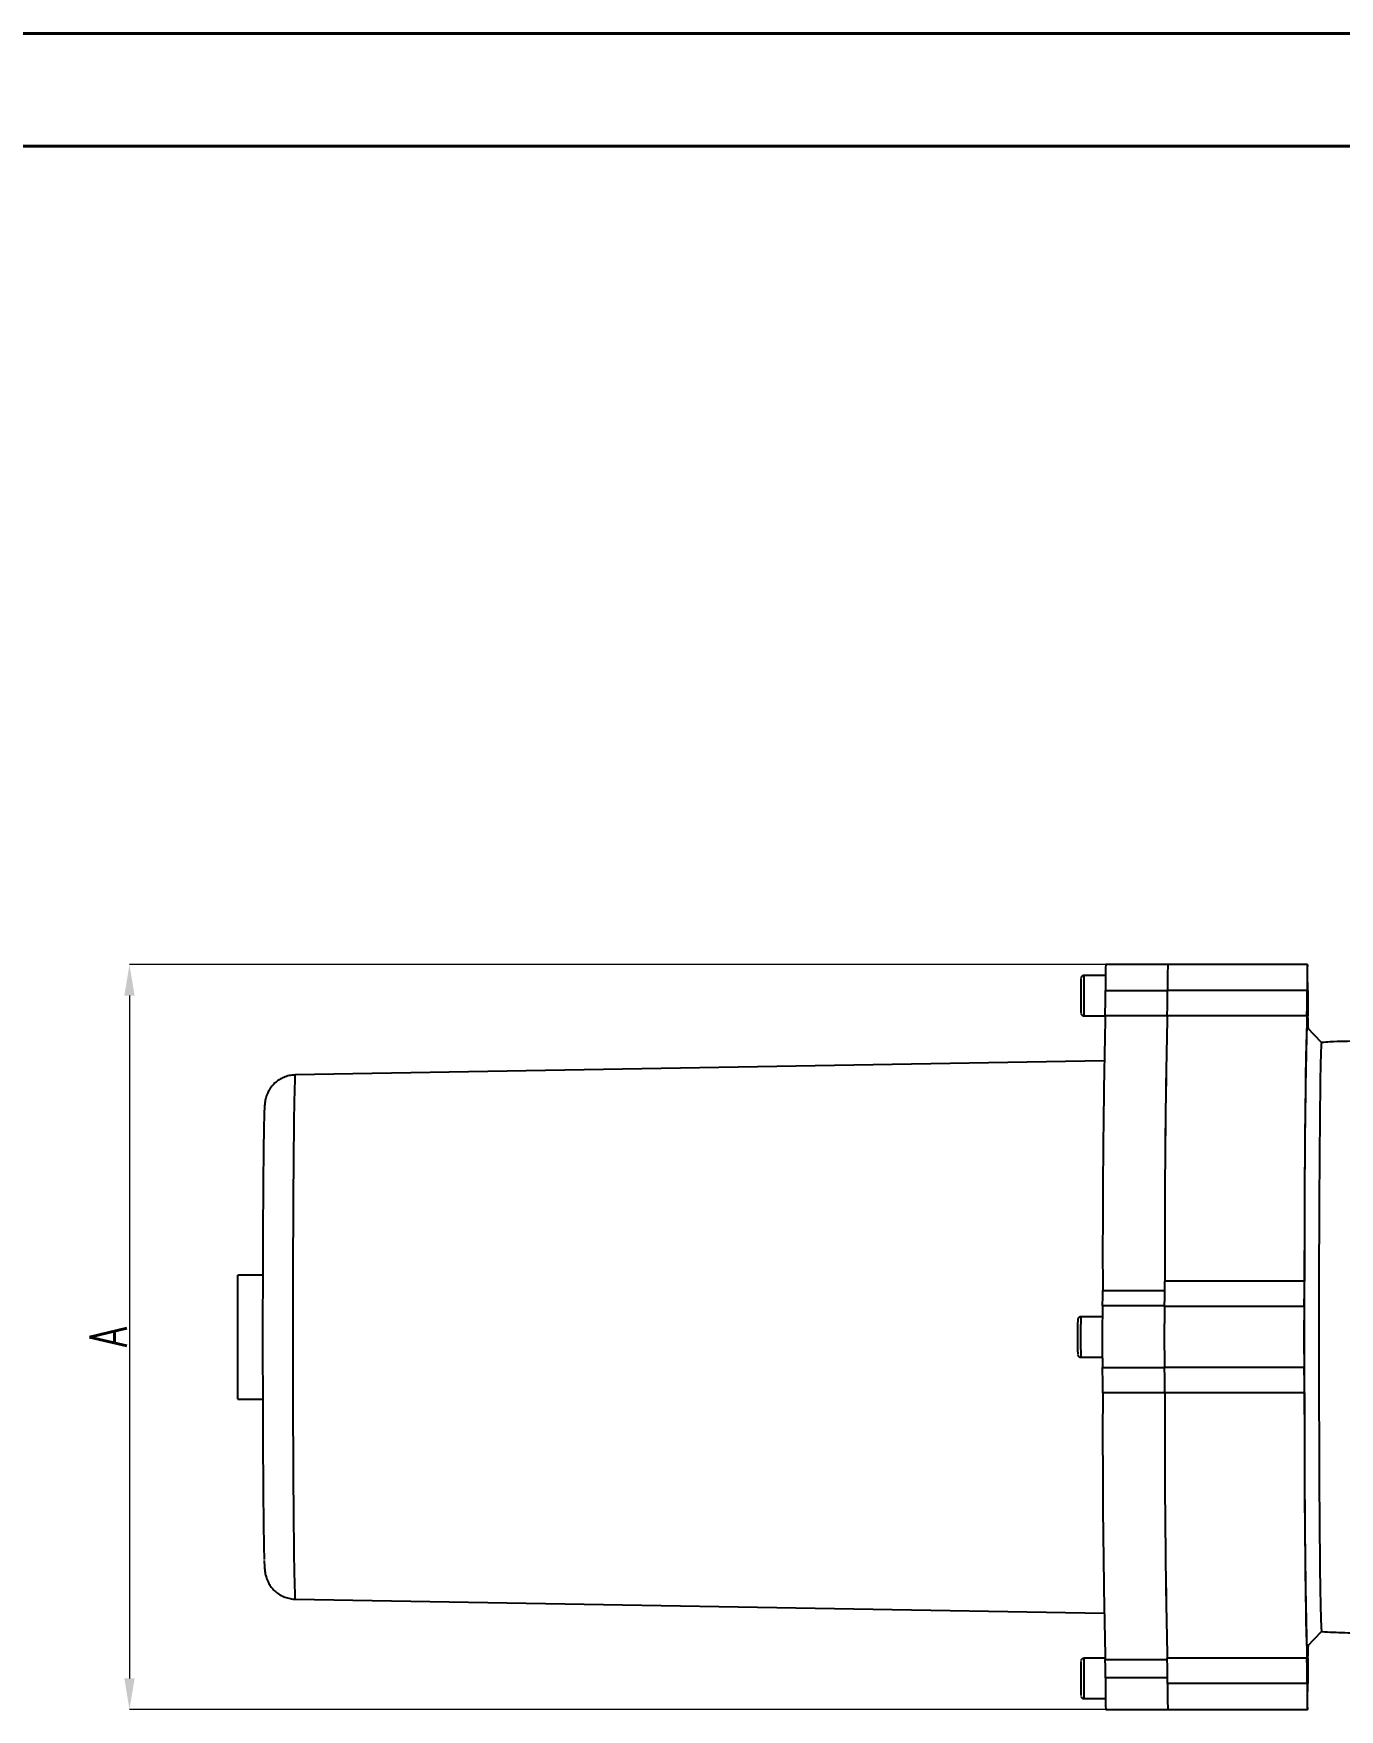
# Model space of a CAD drawing. Header units: millimetres. Extents: x 1561 to 4606, y 513 to 2666.
# Drawn here: x 3078 to 3499, y 2126 to 2666 of the extents above; entities that cross this region are included whole.
import ezdxf

# ---------------------------------------------------------------- set-up
doc = ezdxf.new("R2010")
doc.units = ezdxf.units.MM
for name, color, linetype, lineweight in [('AM_5', 3, 'Continuous', 25), ('AM_BOR', 7, 'Continuous', 50), ('粗实线', 7, 'Continuous', 40)]:
    doc.layers.add(name, color=color, linetype=linetype, lineweight=lineweight)
doc.styles.add('SLDTEXTSTYLE1', font='txt.shx', dxfattribs={"width": 0.7, "bigfont": 'gbcbig.shx'})
doc.dimstyles.new('SLDDIMSTYLE12$0', dxfattribs={"dimtxt": 12, "dimasz": 10, "dimexe": 0, "dimexo": 0.0625, "dimgap": 0.875, "dimtad": 1, "dimdec": 1, "dimlfac": 1.8, "dimrnd": 1e-09, "dimzin": 12, "dimdsep": 46, "dimtxsty": 'SLDTEXTSTYLE1', "dimcen": 0.09, "dimdle": 8.16, "dimclrd": 3, "dimclre": 3, "dimadec": 0, "dimazin": 3, "dimtfac": 1, "dimtdec": 1, "dimtofl": 0, "dimtmove": 0, "dimatfit": 3, "dimfxl": 0, "dimfrac": 2, "dimtolj": 1, "dimlwd": 5, "dimlwe": 5, "dimarcsym": 0})

# ---------------------------------------------------------------- blocks, each defined once
blk = doc.blocks.new('rA3')
at = {"layer": '粗实线'}
for p, q in [((753.384, 421.26), (333.384, 421.26)), ((748.384, 416.26), (358.384, 416.26))]:
    blk.add_line(p, q, dxfattribs=at)
blk = doc.blocks.new('*D63')
at = {"layer": 'AM_5', "color": 3, "lineweight": 5, "transparency": 16777216}
blk.add_line((3423.54, 2366.16), (3109.02, 2366.16), dxfattribs=at)
at = {"layer": 'AM_5', "color": 3, "linetype": 'Continuous', "lineweight": 5, "transparency": 16777216}
for p, q in [((3109.02, 2356.16), (3109.02, 2136.16)), ((3423.54, 2126.16), (3109.02, 2126.16))]:
    blk.add_line(p, q, dxfattribs=at)
at = {"layer": 'AM_5', "color": 3, "transparency": 16777216}
for points in [[(3107.36, 2356.16), (3110.69, 2356.16), (3109.02, 2366.16)], [(3107.36, 2136.16), (3110.69, 2136.16), (3109.02, 2126.16)]]:
    blk.add_solid(points, dxfattribs=at)
at = {"layer": 'Defpoints', "color": 0, "transparency": 16777216}
for p in [(3423.6, 2366.16), (3109.02, 2126.16), (3423.6, 2126.16)]:
    blk.add_point(p, dxfattribs=at)
at = {"layer": 'AM_5', "color": 0, "transparency": 16777216, "insert": (3102.15, 2246.16), "char_height": 12, "attachment_point": 5, "rotation": 90, "style": 'SLDTEXTSTYLE1'}
blk.add_mtext('\\A1;A', dxfattribs=at)

msp = doc.modelspace()

# ---------------------------------------------------------------- linework, layer by layer
at = {"color": 7, "linetype": 'Continuous', "lineweight": 25}
for p, q in [((3443.604, 2366.164), (3423.605, 2366.164)), ((3488.602, 2366.164), (3443.604, 2366.164)), ((3423.534, 2362.664), (3416.605, 2362.664)), ((3423.513, 2357.812), (3443.512, 2357.812)), ((3488.511, 2357.812), (3443.512, 2357.812)), ((3416.605, 2349.664), (3423.441, 2349.664)), ((3443.437, 2349.608), (3423.438, 2349.608)), ((3488.435, 2349.608), (3443.437, 2349.608)), ((3488.602, 2345.757), (3488.611, 2345.752)), ((3493.184, 2341.088), (3488.611, 2345.752)), ((3423.089, 2335.155), (3162.441, 2330.605)), ((3151.953, 2266.097), (3143.977, 2266.097)), ((3143.977, 2226.097), (3143.977, 2266.097)), ((3487.644, 2264.176), (3442.646, 2264.176)), ((3422.643, 2261.118), (3442.637, 2261.118)), ((3422.516, 2252.664), (3415.587, 2252.664)), ((3442.577, 2256.164), (3422.587, 2256.164)), ((3487.569, 2256.028), (3442.57, 2256.028)), ((3415.587, 2239.664), (3422.516, 2239.664)), ((3422.571, 2236.301), (3442.57, 2236.301)), ((3487.569, 2236.301), (3442.57, 2236.301)), ((3143.977, 2226.097), (3151.953, 2226.097)), ((3442.646, 2228.153), (3422.647, 2228.153)), ((3487.644, 2228.153), (3442.646, 2228.153)), ((3162.441, 2161.723), (3423.089, 2157.173)), ((3488.611, 2146.576), (3493.184, 2151.24)), ((3423.441, 2142.664), (3416.605, 2142.664)), ((3423.466, 2142.235), (3443.454, 2142.235)), ((3488.435, 2142.721), (3443.437, 2142.721)), ((3443.508, 2136.385), (3423.512, 2136.385)), ((3488.511, 2134.517), (3443.512, 2134.517)), ((3416.605, 2129.664), (3423.534, 2129.664)), ((3423.605, 2126.164), (3443.604, 2126.164)), ((3443.604, 2126.164), (3488.602, 2126.164))]:
    msp.add_line(p, q, dxfattribs=at)
at = {"color": 7, "linetype": 'Continuous', "lineweight": 25, "flags": 128}
for points in [[(3488.693, 2357.812), (3488.689, 2359.62), (3488.681, 2361.308), (3488.671, 2362.815), (3488.658, 2364.09), (3488.644, 2365.087), (3488.627, 2365.772), (3488.61, 2366.12), (3488.593, 2366.12), (3488.576, 2365.772), (3488.56, 2365.087), (3488.545, 2364.09), (3488.533, 2362.815), (3488.522, 2361.308), (3488.515, 2359.62), (3488.511, 2357.812)], [(3488.611, 2146.576), (3488.574, 2146.616), (3488.519, 2146.973), (3488.464, 2147.684), (3488.41, 2148.748), (3488.357, 2150.161), (3488.304, 2151.917), (3488.252, 2154.011), (3488.202, 2156.435), (3488.153, 2159.179), (3488.106, 2162.236), (3488.06, 2165.592), (3488.016, 2169.237), (3487.975, 2173.158), (3487.936, 2177.34), (3487.899, 2181.768), (3487.864, 2186.427), (3487.833, 2191.299), (3487.804, 2196.368), (3487.777, 2201.615), (3487.754, 2207.022), (3487.734, 2212.569), (3487.717, 2218.236), (3487.703, 2224.003), (3487.693, 2229.849), (3487.685, 2235.754), (3487.681, 2241.696), (3487.68, 2247.654), (3487.683, 2253.607), (3487.688, 2259.533), (3487.698, 2265.411), (3487.71, 2271.22), (3487.725, 2276.94), (3487.744, 2282.55), (3487.766, 2288.029), (3487.79, 2293.358), (3487.818, 2298.518), (3487.848, 2303.491), (3487.881, 2308.259), (3487.917, 2312.805), (3487.955, 2317.112), (3487.995, 2321.165), (3488.038, 2324.949), (3488.083, 2328.451), (3488.129, 2331.659), (3488.177, 2334.561), (3488.227, 2337.147), (3488.278, 2339.406), (3488.33, 2341.332), (3488.383, 2342.917), (3488.437, 2344.156), (3488.492, 2345.044), (3488.547, 2345.579), (3488.602, 2345.757), (3488.602, 2345.757)], [(3493.176, 2341.093), (3493.122, 2340.916), (3493.069, 2340.387), (3493.016, 2339.508), (3492.963, 2338.281), (3492.912, 2336.711), (3492.861, 2334.805), (3492.812, 2332.569), (3492.764, 2330.011), (3492.717, 2327.142), (3492.672, 2323.971), (3492.629, 2320.511), (3492.588, 2316.774), (3492.55, 2312.775), (3492.513, 2308.528), (3492.479, 2304.049), (3492.448, 2299.354), (3492.419, 2294.462), (3492.393, 2289.39), (3492.371, 2284.157), (3492.351, 2278.783), (3492.334, 2273.287), (3492.32, 2267.691), (3492.309, 2262.014), (3492.302, 2256.279), (3492.298, 2250.506), (3492.297, 2244.717), (3492.3, 2238.933), (3492.305, 2233.176), (3492.314, 2227.467), (3492.326, 2221.828), (3492.342, 2216.28), (3492.36, 2210.842), (3492.382, 2205.536), (3492.406, 2200.381), (3492.433, 2195.397), (3492.463, 2190.601), (3492.496, 2186.012), (3492.531, 2181.647), (3492.569, 2177.522), (3492.609, 2173.652), (3492.651, 2170.052), (3492.695, 2166.735), (3492.74, 2163.714), (3492.788, 2160.999), (3492.836, 2158.601), (3492.886, 2156.529), (3492.937, 2154.79), (3492.989, 2153.391), (3493.042, 2152.338), (3493.095, 2151.633), (3493.149, 2151.28), (3493.175, 2151.236)], [(3162.441, 2330.605), (3162.403, 2330.506), (3162.353, 2330.064), (3162.303, 2329.269), (3162.253, 2328.127), (3162.205, 2326.64), (3162.157, 2324.816), (3162.11, 2322.662), (3162.065, 2320.187), (3162.022, 2317.402), (3161.98, 2314.318), (3161.94, 2310.948), (3161.902, 2307.306), (3161.867, 2303.408), (3161.834, 2299.269), (3161.803, 2294.908), (3161.775, 2290.343), (3161.75, 2285.592), (3161.728, 2280.676), (3161.709, 2275.615), (3161.693, 2270.431), (3161.68, 2265.145), (3161.67, 2259.779), (3161.663, 2254.356), (3161.66, 2248.899), (3161.66, 2243.43), (3161.663, 2237.973), (3161.67, 2232.55), (3161.68, 2227.184), (3161.693, 2221.898), (3161.709, 2216.713), (3161.728, 2211.652), (3161.75, 2206.736), (3161.775, 2201.986), (3161.803, 2197.42), (3161.834, 2193.059), (3161.867, 2188.921), (3161.902, 2185.023), (3161.94, 2181.381), (3161.98, 2178.011), (3162.022, 2174.927), (3162.065, 2172.142), (3162.11, 2169.667), (3162.157, 2167.513), (3162.205, 2165.689), (3162.253, 2164.202), (3162.303, 2163.059), (3162.353, 2162.265), (3162.403, 2161.823), (3162.441, 2161.723)], [(3488.511, 2134.517), (3488.515, 2132.708), (3488.522, 2131.021), (3488.533, 2129.513), (3488.545, 2128.239), (3488.56, 2127.241), (3488.576, 2126.557), (3488.593, 2126.208), (3488.61, 2126.208), (3488.627, 2126.557), (3488.644, 2127.241), (3488.658, 2128.239), (3488.671, 2129.513), (3488.681, 2131.021), (3488.689, 2132.708), (3488.693, 2134.517)]]:
    msp.add_lwpolyline(points, dxfattribs=at)
at = {"color": 7, "linetype": 'Continuous', "lineweight": 25}
for centre, radius, start, end in [((3619.832, 2359.843), 196.33, 178.15495, 180.59276), ((3639.832, 2359.843), 196.33, 178.15495, 180.59276), ((3639.848, 2359.843), 196.346, 178.15505, 180.59266), ((3661.043, 2356.211), 245.5, 178.72838, 181.29461), ((3673.017, 2356.164), 256.495, 178.54788, 181.45212), ((3108.114, 2356.609), 315.401, 358.72817, 0.21863), ((3128.113, 2356.609), 315.401, 358.72817, 0.21863), ((3173.111, 2356.609), 315.401, 358.72817, 0.21863), ((3804.092, 2356.609), 315.401, 179.78137, 181.27183), ((6873.639, 2274.358), 3451.022, 178.750555, 180.219807), ((6685.294, 2276.887), 3242.673, 178.714955, 180.224595), ((6741.365, 2276.368), 3298.741, 178.727786, 180.211765), ((6808.339, 2276.164), 3320.716, 178.732696, 180.206854), ((3311.114, 2341.137), 177.857, 1.38581, 2.72989), ((3134.463, 2262.973), 308.186, 358.70866, 0.22359), ((3179.461, 2262.973), 308.186, 358.70866, 0.22359), ((3289.354, 2260.013), 133.293, 358.34521, 0.47497), ((3670.697, 2246.164), 255.193, 178.54047, 181.45953), ((3902.419, 2245.864), 479.943, 178.77028, 181.14175), ((3922.418, 2245.864), 479.943, 178.77028, 181.14175), ((3973.386, 2246.164), 530.907, 178.93548, 181.06452), ((4018.384, 2246.164), 530.907, 178.93548, 181.06452), ((3665.6, 2246.182), 251.075, 178.75021, 181.25853), ((3114.464, 2229.356), 308.186, 359.77641, 1.29134), ((3134.463, 2229.356), 308.186, 359.77641, 1.29134), ((3179.461, 2229.356), 308.186, 359.77641, 1.29134), ((6470.084, 2214.236), 3047.469, 179.738347, 181.353835), ((6707.27, 2215.645), 3264.647, 179.780486, 181.279964), ((6763.341, 2216.164), 3320.716, 179.793146, 181.267304), ((6730.292, 2215.442), 3242.673, 179.775405, 181.285045), ((3311.114, 2151.191), 177.857, 357.27011, 358.61419), ((3661.182, 2136.117), 245.64, 178.70589, 181.2706), ((3673.017, 2136.164), 256.495, 178.54788, 181.45212), ((3207.657, 2137.617), 215.859, 359.67284, 1.22568), ((3128.113, 2135.72), 315.401, 359.78137, 1.27183), ((3173.111, 2135.72), 315.401, 359.78137, 1.27183), ((3804.092, 2135.72), 315.401, 178.72817, 180.21863), ((3672.761, 2133.53), 249.265, 179.3439, 181.69342), ((3639.895, 2132.486), 196.393, 179.40763, 181.84466), ((3639.848, 2132.486), 196.346, 179.40734, 181.84495)]:
    msp.add_arc(centre, radius, start, end, dxfattribs=at)
for points, knots in [([(3416.601, 2362.65), (3416.52, 2362.65), (3416.332, 2362.649), (3416.076, 2362.528), (3415.87, 2362.357), (3415.738, 2362.177), (3415.665, 2362.017), (3415.632, 2361.906), (3415.625, 2361.867), (3415.623, 2361.855)], [0, 0, 0, 0, 0.1691698, 0.39343652, 0.57710842, 0.73287113, 0.8619106, 0.95806361, 1, 1, 1, 1]), ([(3415.636, 2350.419), (3415.64, 2350.403), (3415.656, 2350.336), (3415.735, 2350.145), (3415.913, 2349.917), (3416.201, 2349.728), (3416.447, 2349.667), (3416.585, 2349.665), (3416.605, 2349.664)], [0, 0, 0, 0, 0.0477392, 0.204395, 0.4503215, 0.6919589, 0.9562435, 1, 1, 1, 1]), ([(3567.51, 2334.168), (3567.457, 2334.183), (3564.475, 2334.973), (3558.5, 2336.246), (3549.602, 2337.958), (3540.664, 2339.308), (3531.709, 2340.346), (3522.747, 2341.057), (3513.787, 2341.455), (3504.843, 2341.511), (3497.971, 2341.376), (3494.09, 2341.12), (3493.177, 2341.059)], [0, 0, 0, 0, 0.0022241, 0.1234908, 0.2444216, 0.3650249, 0.4853084, 0.6052783, 0.7249402, 0.8442984, 0.9633566, 1, 1, 1, 1]), ([(3162.439, 2330.568), (3162.074, 2330.565), (3161.116, 2330.556), (3159.595, 2330.187), (3157.944, 2329.512), (3156.442, 2328.542), (3155.183, 2327.37), (3154.225, 2326.12), (3153.58, 2324.96), (3153.171, 2323.96), (3152.922, 2323.144), (3152.77, 2322.478), (3152.673, 2321.905), (3152.598, 2321.292), (3152.548, 2320.676), (3152.504, 2319.928), (3152.462, 2318.965), (3152.436, 2318.247), (3152.422, 2317.746), (3152.421, 2317.732)], [0, 0, 0, 0, 0.0329266, 0.0865689, 0.1402392, 0.1939503, 0.2477065, 0.2959305, 0.3376536, 0.3713918, 0.4022126, 0.4329435, 0.4697718, 0.5229001, 0.6271024, 0.7499605, 0.8605599, 0.9961069, 1, 1, 1, 1]), ([(3152.433, 2317.889), (3152.431, 2317.838), (3152.407, 2317.238), (3152.362, 2315.43), (3152.299, 2312.398), (3152.238, 2308.563), (3152.181, 2304.053), (3152.128, 2298.897), (3152.08, 2293.179), (3152.039, 2286.994), (3152.003, 2280.449), (3151.975, 2273.658), (3151.953, 2266.738), (3151.938, 2259.834), (3151.929, 2252.975), (3151.926, 2246.164), (3151.929, 2239.353), (3151.938, 2232.494), (3151.953, 2225.591), (3151.975, 2218.67), (3152.003, 2211.88), (3152.039, 2205.335), (3152.08, 2199.149), (3152.128, 2193.432), (3152.181, 2188.275), (3152.238, 2183.765), (3152.299, 2179.93), (3152.362, 2176.902), (3152.406, 2175.114), (3152.429, 2174.53), (3152.43, 2174.498)], [0, 0, 0, 0, 0.0035175, 0.0413042, 0.0798741, 0.119053, 0.1586487, 0.1984561, 0.2382635, 0.2778591, 0.317038, 0.3556079, 0.3933946, 0.4302459, 0.46545, 0.5006569, 0.5358611, 0.571068, 0.6079192, 0.6457059, 0.6842758, 0.7234547, 0.7630503, 0.8028577, 0.8426652, 0.8822608, 0.9214397, 0.9600096, 0.9977963, 1, 1, 1, 1]), ([(3415.585, 2252.65), (3415.502, 2252.65), (3415.311, 2252.649), (3415.055, 2252.526), (3414.849, 2252.354), (3414.719, 2252.174), (3414.646, 2252.015), (3414.613, 2251.899), (3414.605, 2251.856), (3414.601, 2251.84)], [0, 0, 0, 0, 0.17116307, 0.39058339, 0.57044094, 0.72297505, 0.84923797, 0.94312143, 1, 1, 1, 1]), ([(3414.628, 2240.378), (3414.628, 2240.377), (3414.641, 2240.325), (3414.705, 2240.174), (3414.853, 2239.964), (3415.101, 2239.772), (3415.368, 2239.663), (3415.538, 2239.676), (3415.59, 2239.68)], [0, 0, 0, 0, 0.0038686, 0.1632201, 0.3598257, 0.6080366, 0.8806858, 1, 1, 1, 1]), ([(3152.436, 2174.157), (3152.438, 2174.082), (3152.451, 2173.654), (3152.477, 2173.02), (3152.513, 2172.243), (3152.554, 2171.572), (3152.601, 2171.005), (3152.676, 2170.406), (3152.772, 2169.847), (3152.909, 2169.241), (3153.118, 2168.53), (3153.443, 2167.683), (3153.945, 2166.68), (3154.7, 2165.546), (3155.755, 2164.38), (3157.093, 2163.324), (3158.645, 2162.481), (3160.337, 2161.948), (3161.629, 2161.706), (3162.334, 2161.742), (3162.447, 2161.747)], [0, 0, 0, 0, 0.0234643, 0.1347866, 0.2430752, 0.3500622, 0.4541478, 0.5096229, 0.5460219, 0.5758757, 0.6043978, 0.6353804, 0.6715628, 0.7155469, 0.7666119, 0.8212619, 0.8770402, 0.9331134, 0.9892665, 1, 1, 1, 1]), ([(3493.172, 2151.258), (3495.663, 2151.132), (3501.131, 2150.854), (3509.583, 2150.809), (3518.502, 2151.044), (3527.385, 2151.601), (3536.221, 2152.467), (3545, 2153.635), (3553.706, 2155.13), (3560.189, 2156.407), (3563.744, 2157.28), (3564.447, 2157.453)], [0, 0, 0, 0, 0.104207, 0.2287858, 0.3530516, 0.4770071, 0.6006545, 0.7239951, 0.8470295, 0.9697573, 1, 1, 1, 1]), ([(3416.605, 2142.664), (3416.472, 2142.649), (3416.242, 2142.623), (3415.974, 2142.455), (3415.803, 2142.276), (3415.701, 2142.104), (3415.652, 2141.978), (3415.641, 2141.93), (3415.639, 2141.922)], [0, 0, 0, 0, 0.2966681, 0.5144141, 0.6969214, 0.8511034, 0.974652, 1, 1, 1, 1]), ([(3415.663, 2130.335), (3415.685, 2130.278), (3415.737, 2130.146), (3415.897, 2129.938), (3416.15, 2129.757), (3416.41, 2129.658), (3416.569, 2129.675), (3416.609, 2129.679)], [0, 0, 0, 0, 0.1536121, 0.3636266, 0.6178233, 0.9030192, 1, 1, 1, 1])]:
    msp.add_open_spline(points, degree=3, knots=knots, dxfattribs=at)

# ---------------------------------------------------------------- block references
at = {"layer": 'AM_BOR', "xscale": 7.2509765625, "yscale": 7.2509765625, "zscale": 7.2509765625}
msp.add_blockref('rA3', (-856.702, -388.395), dxfattribs=at)

# ---------------------------------------------------------------- dimensions: what is measured, and where the dimension line sits
at = {"layer": 'AM_5'}
dim = msp.add_linear_dim(base=(3109.023, 2126.164), p1=(3423.605, 2366.164), p2=(3423.605, 2126.164), angle=90, text='A', dimstyle='SLDDIMSTYLE12$0', override={"dimlfac": 1}, dxfattribs=at)
dim.commit()
dim.dimension.update_dxf_attribs({"geometry": '*D63', "text_midpoint": (3102.148, 2246.164)})

doc.saveas('drawing.dxf')
